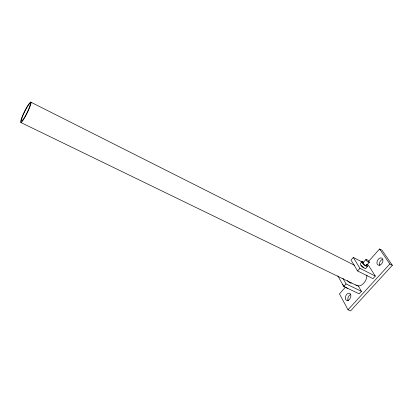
<?xml version="1.0" encoding="UTF-8"?>
<svg xmlns="http://www.w3.org/2000/svg" width="413" height="413" viewBox="0 0 413 413"><rect width="100%" height="100%" fill="white"/><g stroke="black" fill="none" stroke-linecap="round" stroke-linejoin="round"><path stroke-width="0.62" d="M363.755 262.327L362.175 261.522L360.446 263.458L360.332 264.738L362.877 267.376L365.531 268.718L367.276 266.777L367.353 265.487L366.507 264.614M362.175 261.522L362.067 262.787L364.622 265.43L367.276 266.777M363.357 262.601L353.285 257.459L351.014 260.04L357.612 270.964L372.975 278.641L375.314 276.075L368.391 265.177L366.713 264.32M362.888 262.926L365.882 259.565M358.169 285.765L361.432 291.325L359.15 293.834L343.761 286.477L346.048 283.917L342.914 278.357M357.612 270.964L359.95 268.342L353.285 257.459M345.444 287.205L339.465 293.891L348.02 309.781L350.554 310.937L392.35 265.285L382.071 250.319L379.609 249.008L368.51 261.419M366.346 265.58L369.356 262.219M348.02 309.781L389.831 263.969L392.35 265.285M347.818 288.465L345.16 287.195L342.702 284.536M346.048 283.917L361.432 291.325M20.929 122.542L357.364 285.786M30.65 102.063L354.462 265.234M359.95 268.342L375.314 276.075M379.609 249.008L389.831 263.969M337.875 275.879L343.761 286.477M366.95 275.172A8.596 5.684 -63.7 0 1 362.877 284.087A8.596 5.684 -63.7 0 1 355.825 284.882M348.159 300.685A3.841 2.535 -65.8 0 1 350.606 294.521M379.635 265.239A3.949 2.679 -61.3 0 1 382.345 259.4M363.93 267.614A2.586 0.718 40.7 0 1 361.194 265.177M351.282 282.936A2.555 0.785 41.1 0 1 349.692 282.688A2.555 0.785 41.1 0 1 347.503 280.541M362.924 266.829A2.22 0.614 40.7 0 1 362.062 266.065M366.45 265.466A2.22 0.609 40.6 0 1 364.214 264.516A2.22 0.609 40.6 0 1 363.244 262.627M22.648 120.777A11.419 1.492 -63.7 0 0 31.011 103.059A11.419 1.492 -63.7 0 0 23.804 113.043A11.419 1.492 -63.7 0 0 22.648 120.777M23.03 119.729A10 1.306 -63.7 0 0 30.361 104.21A10 1.306 -63.7 0 0 24.057 112.93A10 1.306 -63.7 0 0 23.03 119.729M380.048 265.038A3.96 2.669 -61.3 0 0 382.521 258.708A3.96 2.669 -61.3 0 0 377.296 260.959A3.96 2.669 -61.3 0 0 380.048 265.038M348.082 300.323A3.851 2.53 -65.8 0 0 350.523 294.123A3.851 2.53 -65.8 0 0 345.686 296.049A3.851 2.53 -65.8 0 0 348.082 300.323M366.094 260.113A2.225 0.599 40.5 0 0 369.103 262.41A2.225 0.599 40.5 0 0 367.658 260.159A2.225 0.599 40.5 0 0 366.094 260.113"/></g></svg>
